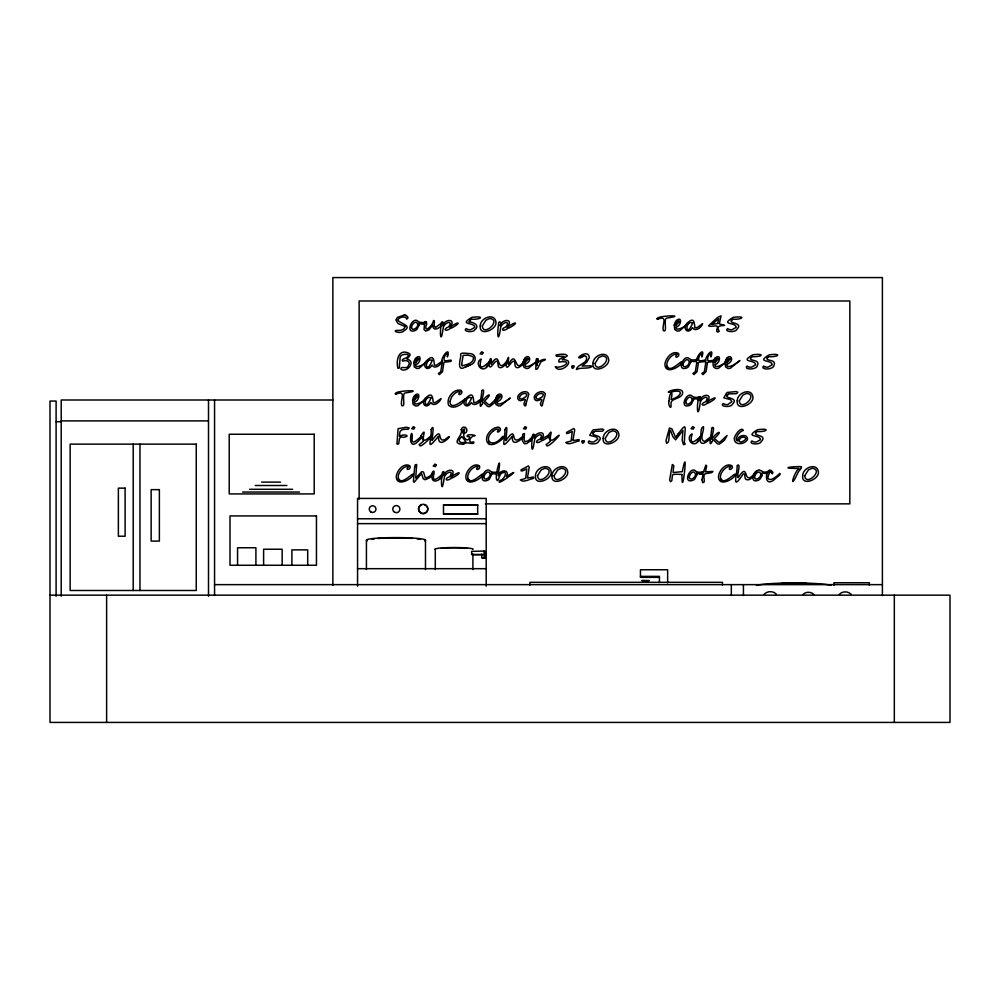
<?xml version="1.0" encoding="UTF-8"?>
<svg xmlns="http://www.w3.org/2000/svg" width="1000" height="1000" viewBox="0 0 1000 1000"><rect width="100%" height="100%" fill="white"/><g stroke="black" fill="none" stroke-linecap="round" stroke-linejoin="round"><path stroke-width="1.5" d="M488.963 365.087C490.2 354.5 492.238 358.7 491.15 364.175C501.225 348.462 495.988 373.625 505.363 362.788C511.737 356.5 501.875 372.038 498.275 366.475C497.413 351.812 490.7 373 488.963 365.087A23.9 23.9 0 0 1 489.475 360.988M506.262 363.3C505.688 376.287 514.663 351.587 515.075 365.65C517.362 373.025 528.725 357.788 523.088 362.163C514.275 374.55 517.438 349.1 508.938 363.5C506.262 368.425 511.188 348.762 506.425 362.163A23.9 23.9 0 0 0 506.262 363.3L506.425 362.163M495.45 400.087L495.863 404.325L498.2 405.863A5.838 5.838 0 0 0 500.737 405.688C521.312 388.1 502.95 406.388 497.638 403.675L496.987 402.038C507.688 397.062 498.062 387.912 495.45 400.087A9.325 9.325 0 0 1 497.675 395.275M523.2 362.638L523.625 366.875L525.962 368.425A5.838 5.838 0 0 0 528.5 368.25C549.075 350.662 530.7 368.95 525.4 366.225L524.75 364.6C535.45 359.625 525.812 350.475 523.2 362.638A9.325 9.325 0 0 1 525.438 357.825M725.125 362.638L725.537 366.875L727.887 368.425A5.838 5.838 0 0 0 730.413 368.25C751 350.662 732.625 368.95 727.312 366.225L726.675 364.6C737.362 359.625 727.738 350.475 725.125 362.638A9.325 9.325 0 0 1 727.362 357.825M714.338 359.375C712.825 362.038 711.9 367.587 715.962 368.425A5.838 5.838 0 0 0 718.5 368.25C739.075 350.662 720.713 368.95 715.4 366.225L714.75 364.6C720.075 364.087 721.612 352.975 715.438 357.825A9.325 9.325 0 0 0 714.338 359.375L715.438 357.825M676.975 435.8C688.388 419.425 684.675 427.887 684.35 442.575L685.238 444.025L683.525 444.738L682.15 440.25L682.987 430.438L675.562 439.875L672.812 436.587L670.512 430.288C667.775 433.875 670.575 442.612 666.538 443.3L666.012 440.562L669.45 428.1L671.9 428.825L675.562 437.388L676.975 435.8A11.15 11.15 0 0 1 678.675 433.35M489.5 363.15C493.775 354.975 476.213 378.575 481.125 359.062C473.475 362.912 483.113 376.475 489.5 363.15A25.512 25.512 0 0 1 486.3 366.662M700.462 438.038C704.737 429.862 687.175 453.462 692.087 433.938C684.438 437.8 694.075 451.362 700.462 438.038A25.512 25.512 0 0 1 697.262 441.538M469.025 321.912C473.475 321.975 480.588 325.675 474.613 329.988C473.137 333.013 461.975 331.45 466.188 328.612L467.3 329.2A5.438 5.438 0 0 0 470.85 329.625L474.762 327.413C474.688 321.662 457.875 325.688 471.825 317.375C485.525 315.55 481.087 319.925 471.1 319.188L469.225 321.625M592.975 432.788C590.288 436.175 605.388 434.75 598.4 441.675C597.1 445.3 584.938 444.137 589.138 440.938L590.237 441.525A5.438 5.438 0 0 0 593.787 441.95L597.863 439.15L596.375 437.013L589.738 435.325L592.425 430.637L593.288 429.85L602.225 428.988L603.775 429.688L602.587 431.138L595.15 431.287L592.975 432.788A8.637 8.637 0 0 1 594.05 431.525M731.425 320.462C728.737 323.837 743.838 322.425 736.838 329.35C735.537 332.962 723.388 331.812 727.575 328.612L728.688 329.2A5.438 5.438 0 0 0 732.237 329.625L736.15 327.413C736.075 321.662 719.262 325.688 733.213 317.375C746.912 315.55 742.475 319.925 732.487 319.188L731.425 320.462A8.637 8.637 0 0 1 732.487 319.188M748.15 366.637A5.438 5.438 0 0 0 751.7 367.062L755.612 364.862C755.537 359.1 738.725 363.125 752.688 354.825C765.425 353.038 762.625 357.25 751.95 356.637C745.738 361.825 760.3 358.45 757.575 365.012C757.288 370.262 742.962 369.95 747.05 366.05L748.15 366.637M727.025 395.35C724.338 398.725 739.438 397.312 732.438 404.237C731.137 407.85 718.988 406.7 723.175 403.5L724.287 404.087A5.438 5.438 0 0 0 727.837 404.513L731.9 401.712L730.425 399.575L723.775 397.875L726.462 393.2L727.325 392.413L736.263 391.55L737.812 392.238L736.637 393.688L729.188 393.85L727.025 395.35A8.637 8.637 0 0 1 728.088 394.075M764.688 366.637A5.438 5.438 0 0 0 768.238 367.062L772.15 364.862C772.075 359.1 755.275 363.125 769.225 354.825C781.963 353.038 779.163 357.25 768.487 356.637C762.275 361.825 776.838 358.45 774.112 365.012C773.825 370.262 759.5 369.95 763.587 366.05L764.688 366.637M755.738 432.788C753.062 436.175 768.15 434.75 761.162 441.675C759.862 445.3 747.7 444.137 751.9 440.938L753 441.525A5.438 5.438 0 0 0 756.55 441.95L760.462 439.75C760.387 433.988 743.587 438.013 757.537 429.712C771.237 427.887 766.8 432.25 756.812 431.525L755.738 432.788A8.637 8.637 0 0 1 756.812 431.525M441.788 476.562C449.012 465.188 429.825 490.45 434.05 473.175C434.837 467.55 429.988 474.613 431.925 476.95C431.925 484.012 439.8 480.675 441.788 476.562A25.512 25.512 0 0 1 439.45 478.988M532.038 439.113L533.35 435.887L528.438 440.637L525.075 441.838L524.1 439.625L524.45 433.525L522.75 434.212L522.362 440.8L524.263 443.663L526.75 443.6L532.038 439.113A25.512 25.512 0 0 1 529.688 441.538M756.338 471.188C752.45 473.3 750.75 482.725 757.312 480.6A5.962 5.962 0 0 0 760.088 479.025L762.237 475.438L761.95 472.962L767.038 473.688L769.013 471.6L764.075 472.238L759.075 469.8L756.338 471.188A14.625 14.625 0 0 0 753.888 474.375C742.4 486.85 749.5 460.037 738.175 477.7C736.125 476.925 741.762 461.938 737.138 465.513C737.55 474.2 730.725 492.738 743.25 473.888C746.15 472.738 743.413 480.325 747.35 479.762C750.062 480.975 757.575 472.562 753.838 474.412M493.325 430.863C482.3 439.988 492.137 448.875 501.512 437.788C504.15 434.225 504.85 437.738 501.875 439.45C498.35 442.25 493.888 445.637 489.137 444.325C481.975 438.875 491.125 426.7 498.725 427.25C504.412 429.675 493.85 435.525 498.812 429.237L496.7 429.087A11.45 11.45 0 0 0 493.325 430.863M580.725 357.612C573.413 359.675 588.837 348.025 589.275 357.7L586.812 362.125L582.087 366.012L591.175 365.85L591.862 366.613C588.088 369.312 580.388 367.025 576.388 369.538C577.225 364.175 588.188 363.562 586.475 356.962A3.75 3.75 0 0 0 584.825 355.737L580.725 357.612A11.075 11.075 0 0 1 583.525 355.812M470.138 364.938C476.413 363.462 477.275 354.25 470.262 353.587C468.038 353.875 458.475 351.45 460.913 355.562C460.125 359.938 456.575 372.463 465.337 366.962A25.65 25.65 0 0 0 470.138 364.938L465.337 366.962M403.862 315.262L397.562 317.275L395.85 319.925L398.05 323.562L405.3 326.6L403.837 328.913A11.325 11.325 0 0 1 400.012 330.425C388.875 329.7 400.175 334.963 403.938 330.825C413.125 325.425 400.087 323.963 397.713 319.962C399.137 317.188 403.862 316.012 406.375 317.9L406.587 319.15C409.95 318.125 406.337 314.35 403.862 315.262A10.938 10.938 0 0 1 406.175 315.562M481.8 554.175L481.8 557.75L485.35 558.1L485.35 551.487L484.075 551.075L471.65 551.362L471.65 554.412L472.925 554.812L483.075 554.587L471.65 554.412M481.8 557.75L485.35 558.1M657.738 319.15C668.75 315 661.45 325.2 663.438 330.712C667.712 332.962 663.45 320.6 666.287 318.163C691.338 314.462 652.887 315.6 657.738 319.15A1.275 1.275 0 0 1 656.775 318.738M396.087 394.038C407.088 389.888 399.787 400.087 401.775 405.6C406.05 407.85 401.788 395.487 404.625 393.05C429.675 389.35 391.225 390.487 396.087 394.038A1.275 1.275 0 0 1 395.125 393.625M332.863 400L61.212 400L61.212 596.225M61.212 420.887L208.5 420.887M56.1 421.725L61.212 421.725M261.575 482.125L280.55 482.125M255.25 485.5L286.875 485.5M249.55 489.288L292.575 489.288M242.587 492.038L299.525 492.038M485.312 503.85L849.837 503.85L849.837 300.988L359.137 300.988L359.137 499.175M443.5 505.15L477.663 505.15M443.5 513.987L477.663 513.987M357.562 518.775L486.2 518.775M357.562 523.638L486.2 523.638M357.562 568.688L486.2 568.688M640.45 576.375L659.425 576.375L659.425 582.487M659.425 577.35L640.45 577.35L640.45 569.75L667.65 569.75L667.65 582.863M214.562 584.637L882.4 584.637M50 595.163L950 595.163L950 722.425L50 722.425L50 401.05L56.1 401.05L56.1 596.225M668.35 367.925C672.738 371.438 684.887 356.4 681 363.938C677.438 368.162 665.837 373.913 664.912 364.963C664.737 358.938 672.537 349.637 678.538 353.512C680.462 357.562 672.6 358.775 677.225 354.35L675.1 354.2A11.45 11.45 0 0 0 671.725 355.975C668.612 358.387 664.575 364.637 668.35 367.925A2.3 2.3 0 0 1 666.963 366.312M721.888 480.25C726.275 483.762 738.438 468.738 734.538 476.275C730.975 480.5 719.375 486.238 718.462 477.287C718.288 471.262 726.075 461.975 732.087 465.838C734 469.888 726.137 471.112 730.763 466.675L728.637 466.525A11.45 11.45 0 0 0 725.263 468.3C722.15 470.712 718.112 476.962 721.888 480.25A2.3 2.3 0 0 1 720.5 478.638M469.25 480.25C473.638 483.762 485.788 468.738 481.9 476.275C478.338 480.5 466.737 486.238 465.812 477.287C465.637 471.262 473.438 461.975 479.438 465.838C481.362 469.888 473.5 471.112 478.125 466.675L476 466.525A11.45 11.45 0 0 0 472.625 468.3C469.513 470.712 465.475 476.962 469.25 480.25A2.3 2.3 0 0 1 467.85 478.638M399.7 480.25C404.087 483.762 416.25 468.738 412.35 476.275C408.787 480.5 397.188 486.238 396.275 477.287C396.1 471.262 403.888 461.975 409.9 465.838C411.812 469.888 403.95 471.112 408.575 466.675L406.45 466.525A11.45 11.45 0 0 0 403.075 468.3C399.963 470.712 395.925 476.962 399.7 480.25A2.3 2.3 0 0 1 398.312 478.638M894.325 595.163L894.325 722.425M882.4 595.538L882.4 277.575L332.863 277.575L332.863 585.425M869.375 585.3L869.375 582.75L833.95 582.75L833.95 585.3M743.425 584.637L743.425 595.538M731.325 584.637L731.325 595.475M722.45 585.125L722.45 582.325L529.925 582.325L529.925 585.125M486.2 586.163L486.2 498.425L357.562 498.425L357.562 586.163M484.075 551.075L484.075 557.7M472.912 554.05L472.912 569.6M435.288 548.962L435.288 569.587M425.475 540.138L425.475 569.6M366.425 540.125L366.425 569.587M307.7 565.262L307.7 549.875L291.887 549.875L291.887 565.262M282.162 565.262L282.162 549.237L263.612 549.237L263.612 565.262M255.912 565.262L255.912 547.762L237.562 547.762L237.562 565.262M214.562 400L214.562 595.475M208.5 400L208.5 596.263M139.975 444.137L139.975 590.487M133.2 444.137L133.2 590.487M106.625 595.163L106.625 722.425M424.363 504.675A4.625 4.6 0 0 1 426.962 511.763A4.625 4.6 0 0 1 419.387 511.763A4.625 4.6 0 0 1 421.975 504.675M435.288 549.375A18.975 1.625 0 0 1 454.125 547.55A18.975 1.625 0 0 1 472.912 549.388M441.225 548.325A16.238 1.388 0 0 1 466.987 548.325M367.425 540.775A29.525 2.525 0 0 1 396 537.6A29.525 2.525 0 0 1 424.462 540.788M372.038 539.225A26.15 2.237 0 0 1 374.237 538.888M377.912 538.513A26.15 2.237 0 0 1 412.362 538.387M417.075 538.812A26.15 2.237 0 0 1 420.337 539.325M764.2 594.163A8.65 8.65 0 0 1 776.438 594.163M802.763 594.612A8.012 8.012 0 0 1 814.1 594.612M839.275 594.312A8.438 8.438 0 0 1 851.2 594.312M756.475 585.487A38.587 3.3 0 0 1 793.012 582.962A38.587 3.3 0 0 1 831 585.325M781.112 583.475A20.038 1.713 0 0 1 806.875 583.475M470.037 320.462A8.637 8.637 0 0 1 471.1 319.188M750.888 357.9A8.637 8.637 0 0 1 751.95 356.637M767.425 357.9A8.637 8.637 0 0 1 768.487 356.637M800.088 469.513A44.5 44.5 0 0 0 801.213 468.175L801.488 466.75C797.613 466.025 776.75 468.075 796.025 468.462A122.825 122.825 0 0 0 798.875 468.325C792.887 474.363 788.988 492.212 798.012 472.475A65.525 65.525 0 0 1 799.262 470.6A13.887 13.887 0 0 1 800.45 469.087M489.95 442.812A2.3 2.3 0 0 1 488.55 441.2M424.487 324.062L424.038 329.613L425.775 331.112L428.988 329.825L432.7 325.112C433.537 338.263 453.988 312.812 435.675 327.425L435.112 327.2C432.675 325.725 435.838 320.213 433.525 320.438C433.625 323.913 424.35 334.175 425.988 325.875C428.35 322.688 424.25 318.888 424.487 324.062M682.025 474.487C681.65 504.275 689 438.263 682.3 471.662L673.037 472.525L673.787 465.525L672.337 464.513L669.638 479.938L670.512 481.712L671.8 480.737L672.463 474.888L673.812 474.438A87.463 87.463 0 0 1 676.637 474.237L682.025 474.487M399.5 435.075L399.475 436.35C403.4 433.475 411.863 435.887 403.475 437.325C396.438 434.963 401.125 446.012 396.938 443.963L398.088 428.7L406.05 427.25L409.125 427.825L408.4 429.162L405.613 429.212A32.287 32.287 0 0 0 401.987 429.725L400.1 431.362A23.512 23.512 0 0 0 399.5 435.075M527.55 477.2L527.6 478.062L533.538 477L533.65 478.387C529.338 479.025 523.337 483.113 520.337 479.925L525.662 478.413L526.788 468.9L522.525 470.825L521.2 470.95L521.025 469.862L528.375 465.913L529.237 467.25L527.55 477.2M537.913 358.963L536.912 365.662C535.837 359.45 550.862 357.762 543.25 360.775A5.112 5.112 0 0 0 540.75 362.175L537.388 368.975L535.837 369.363L535.988 360.538L536.55 358.612L537.913 358.963M573.05 439.75L573.1 440.625L579.038 439.562L579.138 440.938C574.837 441.575 568.837 445.675 565.825 442.488L571.15 440.962L572.275 431.45L568.025 433.375L566.688 433.512L566.525 432.425L573.875 428.475L574.738 429.812L573.05 439.75M496.512 479.075C498.363 484.7 498.963 473.013 502.413 472.85C508.462 469.975 504.237 480.188 500.062 480.4C493.375 488.988 528.312 462.887 506.438 476.575C510.325 468.938 499.375 469.288 498.3 475.863L498.35 474.775A56.75 56.75 0 0 1 498.65 471.662C501.9 450.513 495.012 474.338 496.512 479.075M441.188 325.175C439.663 332.088 440.613 345.675 443.113 328.638C443.387 322.562 453.938 319.262 448.713 326.85C442.713 328.862 444.925 332.4 450.238 328.537C458.975 324.963 462.512 318.9 449.875 327.163C457.188 318.025 444.05 318.888 442.788 325.887C445.025 321.45 440.5 319.825 441.188 325.175M442.238 474.95C440.7 481.863 441.65 495.45 444.15 478.413C444.425 472.337 454.975 469.038 449.75 476.625C443.75 478.638 445.962 482.175 451.275 478.312C460.012 474.738 463.55 468.675 450.913 476.938C458.225 467.8 445.1 468.65 443.825 475.662C446.062 471.225 441.538 469.6 442.238 474.95M498.537 325.175C497 332.088 497.962 345.675 500.45 328.638C500.725 322.562 511.275 319.262 506.062 326.85C500.05 328.862 502.262 332.4 507.587 328.537C516.312 324.963 519.862 318.9 507.212 327.163C514.525 318.025 501.4 318.888 500.138 325.887C502.362 321.45 497.837 319.825 498.537 325.175M532.475 437.512C530.95 444.412 531.9 458 534.388 440.962C534.663 434.888 545.212 431.587 540 439.188C533.987 441.2 536.2 444.738 541.525 440.863C550.25 437.287 553.8 431.238 541.163 439.487C548.475 430.35 535.337 431.213 534.075 438.225C536.3 433.775 531.775 432.163 532.475 437.512M698.175 400.062C696.65 406.975 697.6 420.562 700.1 403.525C700.362 397.45 710.913 394.15 705.7 401.737C699.7 403.75 701.912 407.287 707.225 403.425C715.95 399.85 719.5 393.787 706.862 402.05C714.175 392.912 701.038 393.775 699.775 400.775C702.013 396.337 697.475 394.712 698.175 400.062M481.737 404.675C478 412.062 482.388 391.737 481.675 390.625C486.175 386.825 481.375 399.75 481.962 401.9C486.413 394.438 494.725 391.238 484.513 401.062L488.45 404.575L489.913 404.75L497.137 398.075L494.525 402.8L489.675 406.55A3.088 3.088 0 0 1 487.35 406.175L483.35 402.225L481.737 404.675M711.65 442.113C707.913 449.513 712.3 429.188 711.587 428.062C716.075 424.263 711.287 437.188 711.862 439.338C716.312 431.887 724.638 428.688 714.425 438.512L718.363 442.013L719.825 442.2L727.05 435.525L724.438 440.238L719.587 444A3.088 3.088 0 0 1 717.262 443.625L713.263 439.675L711.65 442.113M461.7 363.875L461.925 365.9C466.25 364.575 473.288 363.738 473.5 358.062A2.612 2.612 0 0 0 472.438 356.438L468.237 355.188L463.175 355.363L461.7 363.875M716.775 329.988C715.6 332.962 720.763 332.388 718.675 330.087C714.3 322.75 733.35 327.425 719.275 323.9L721.05 315.887L717.613 317.45A31.688 31.688 0 0 0 716.488 318.438L708.538 325.8C711.762 327.938 719.775 322.463 716.775 329.988M414.688 467.125L413.4 481.438L414.062 482.287L421.6 473.55L423.212 478.738L425.163 479.762L429.913 477.65L433.062 473.888L427.837 477.262L425.225 477.863L423.575 472.062L421.825 471.625L415.7 478.062L416.712 464.513L415.325 464.725L414.688 467.125M431.175 429.688C431.725 441.625 425.025 452.525 438.65 436.15C437.113 452.925 457.725 429.137 445.462 439.2C436.125 444.25 444.225 423.963 432.05 440.538C432.1 437.85 434.812 421.637 431.175 429.688M504.925 429.688C505.487 441.625 498.787 452.525 512.413 436.15C510.875 452.925 531.487 429.137 519.212 439.2C509.888 444.25 517.987 423.963 505.812 440.538C505.85 437.85 508.575 421.637 504.925 429.688M700.325 436.925C697.975 455.588 722.688 426.125 704.875 441.463C698.475 440.288 704.45 430.7 703.462 426.65C699.975 427.575 701.688 434.1 700.325 436.925M462.725 430.412C462.4 439.038 467.038 424.4 462.725 430.412M571.888 366.262C571.413 371.975 577.25 363.7 571.888 366.262M582.1 441.15C581.625 446.863 587.45 438.587 582.1 441.15M411.45 327.688C412.225 331.9 418.738 327.238 417.688 324.062C415.975 319.312 411.5 324.637 411.45 327.688M483.837 477.463C484.613 481.675 491.125 477.013 490.075 473.837C488.363 469.087 483.888 474.412 483.837 477.463M682.938 365.138C683.725 369.35 690.225 364.688 689.175 361.5C687.463 356.75 682.987 362.075 682.938 365.138M685.738 402.575C686.513 406.788 693.025 402.125 691.975 398.95C690.263 394.2 685.788 399.525 685.738 402.575M689.2 477.463C689.975 481.675 696.475 477.013 695.425 473.837C693.725 469.087 689.25 474.412 689.2 477.463M754.525 477.463C755.3 481.675 761.8 477.013 760.75 473.837C759.05 469.087 754.575 474.412 754.525 477.463M399.575 363.525L399.35 368L397.925 368.312C395.737 360.425 398.7 347.5 409.663 353.738A3.787 3.787 0 0 1 410.05 355.238L407.038 359.2C416.6 361.112 406.85 373.45 400.913 369.2C400.5 365.15 407.5 370.15 408.438 365.462C411.512 361.938 405.712 359.225 402.962 361.275C399.575 358.575 408.338 358.85 408.35 355.425L407.863 354.538C405.262 353.938 400.15 354.325 400.037 357.8A110.2 110.2 0 0 1 399.95 360.3L399.575 363.525M412.3 437.3C410.012 450.588 424.675 430.763 421.1 438.038A25.512 25.512 0 0 1 417.9 441.538C406.087 453.013 412.137 423.275 412.3 437.3M669.087 400.737C667.45 404.137 671.625 411.525 671.038 404.275C669.788 397.7 682.262 399.55 682.7 392.562L682.513 391.675C679.837 385.75 660.212 394.15 671.95 391.812C685.525 388.587 680.6 397.225 671.062 399.475C673.775 388.587 669.225 392.312 669.087 400.737M442.163 362.837L440.737 371.812L438.312 373.5L439.4 374.613L442.475 371.675L443.95 362.275L450.913 361.438C453.237 358.212 445.225 362.312 444.125 360.2C443.212 356.675 448.3 349.663 447.362 356.962C451.45 344.462 439.475 358.338 442.163 362.837M696.737 362.837L695.312 371.812L692.887 373.5L693.975 374.613L697.05 371.675L698.525 362.275L705.487 361.438C707.812 358.212 699.8 362.312 698.7 360.2C697.788 356.675 702.875 349.663 701.938 356.962C706.025 344.462 694.05 358.338 696.737 362.837M705.75 362.837L704.325 371.812L701.912 373.5L702.987 374.613L706.062 371.675L707.55 362.275L714.513 361.438C716.838 358.212 708.812 362.312 707.725 360.2C706.812 356.675 711.888 349.663 710.962 356.962C715.05 344.462 703.062 358.338 705.75 362.837M526 403.825C526.225 408.612 522.388 404.387 524.6 401.975C527.425 396.037 521.5 402.388 518.9 400.2C513.787 395.3 526.15 387.762 528.862 394.075L526 403.825M542.537 403.825C542.762 408.612 538.925 404.387 541.138 401.975C543.962 396.037 538.038 402.388 535.438 400.2C530.325 395.3 542.688 387.762 545.4 394.075L542.537 403.825M482.312 325.95C483.162 337.3 502.062 319.9 489.712 318.5L485.988 320.125L482.312 325.95M537.537 475.725C538.387 487.075 557.3 469.675 544.95 468.275L541.213 469.9L537.537 475.725M554.075 475.725C554.925 487.075 573.837 469.675 561.487 468.275L557.75 469.9L554.075 475.725M595.05 363.4C595.9 374.75 614.8 357.35 602.463 355.938L598.725 357.562L595.05 363.4M605.25 438.288C606.1 449.625 625.013 432.238 612.663 430.825L608.925 432.45L605.25 438.288M739.3 400.838C740.138 412.188 759.05 394.787 746.7 393.387L742.962 395.012L739.3 400.838M804.75 475.725C805.6 487.075 824.513 469.675 812.163 468.275L808.425 469.9L804.75 475.725M413.825 362.638L414.237 366.875L416.587 368.425A5.838 5.838 0 0 0 419.113 368.25C439.7 350.662 421.325 368.95 416.025 366.225L415.375 364.6C420.7 364.087 422.238 352.975 416.062 357.825A9.325 9.325 0 0 0 413.825 362.638M412.612 400.087L413.025 404.325L415.363 405.863A5.838 5.838 0 0 0 417.9 405.688C438.488 388.1 420.112 406.388 414.8 403.675L414.162 402.038C419.487 401.538 421.025 390.412 414.837 395.275A9.325 9.325 0 0 0 412.612 400.087M674.275 325.2L674.688 329.438L677.025 330.975A5.838 5.838 0 0 0 679.562 330.8C700.138 313.212 681.775 331.5 676.462 328.787L675.812 327.15C681.137 326.65 682.675 315.525 676.5 320.387A9.325 9.325 0 0 0 674.275 325.2M767.688 476.8C768.462 483.675 777.625 475.737 779.75 473.425C781.925 473.9 776.663 477.275 775.75 478.312C761.65 491.725 766.075 461.812 772.95 472.55L772.275 473.888L770.85 471.512L770.175 471.75L767.688 476.8M449.95 401.375C450.312 411.175 462.137 400.825 465.425 398.713C463.338 404.025 453.638 410.4 448.612 405.213C445.788 398.275 454.025 387.962 461.225 390.462C464.4 394.212 455.438 396.85 460.262 391.788L458.15 391.637A11.45 11.45 0 0 0 454.775 393.413L451.8 396.575L449.95 401.375M701.975 479.725L702.688 482.675C706.488 482.887 701.925 476.238 705.075 473.713L711.4 472.713L712.938 471.413L705.487 471.812L706.675 465.975L705.85 465.075L703.462 472.075L699.312 472.912L700.1 474.075L703.1 474.338L701.975 479.725M734.4 438.225C733.475 445.7 744.963 444.762 747.438 439.538C748.3 433.075 736.562 435.05 737.712 441.05C733.65 440.125 739.062 431.075 743.413 430.425C741.363 426.05 734.638 435.15 734.4 438.225M421.1 435.538L423.387 441.287L419.113 444.625L420 445.8C422.188 447.45 440.55 427.425 427.6 438.7C417.887 445.988 428.913 424.025 421.1 435.538M548.1 435.538L550.388 441.287L546.112 444.625L547 445.8C549.188 447.45 567.55 427.425 554.6 438.7C544.888 445.988 555.913 424.025 548.1 435.538M480.238 325.988C479.012 336.688 496.062 330.037 496.012 322.75C495.363 312.2 480.238 317.5 480.238 325.988M535.475 475.763C534.237 486.463 551.3 479.812 551.237 472.525C550.588 461.975 535.462 467.275 535.475 475.763M552.013 475.763C550.775 486.463 567.837 479.812 567.775 472.525C567.125 461.975 552 467.275 552.013 475.763M592.975 363.438C591.75 374.125 608.812 367.488 608.75 360.2C608.1 349.637 592.975 354.938 592.975 363.438M603.188 438.312C601.95 449.012 619.012 442.375 618.95 435.087C618.3 424.525 603.175 429.825 603.188 438.312M737.225 400.875C735.987 411.575 753.05 404.925 752.987 397.638C752.35 387.088 737.212 392.388 737.225 400.875M802.675 475.763C801.45 486.463 818.512 479.812 818.45 472.525C817.8 461.975 802.675 467.275 802.675 475.763M442.088 361.287C441.1 365.037 434.462 369.85 432.075 365.075C427.038 373.387 420.788 364.55 427.912 359.575C434.075 354 433.925 361.375 434.462 365.163L436.575 365.087L442.088 361.287M440.863 398.738C439.888 402.475 433.237 407.287 430.863 402.512C425.812 410.825 419.575 401.987 426.688 397.013C432.85 391.45 432.713 398.825 433.237 402.612L435.363 402.525L440.863 398.738M481.463 398.738C480.475 402.475 473.837 407.287 471.45 402.512C467.337 409.85 460.275 403.787 466.287 398.075C473.175 391.087 473.275 397.35 473.837 402.612L475.95 402.525L481.463 398.738M702.525 323.85C701.538 327.587 694.9 332.4 692.525 327.625C687.475 335.938 681.237 327.1 688.35 322.125C694.513 316.562 694.362 323.938 694.9 327.725L697.025 327.65L702.525 323.85M461.25 429.588C463.675 435.838 449.15 444.1 463.625 444.275C466.062 440.55 475.163 445.863 473.738 441.85C466.413 444.1 470.538 435.387 475.2 435.637C474.225 434.913 466.9 433.675 466.987 436.225A1.737 1.737 0 0 0 467.925 436.55L469.55 436.712C468.963 444.938 459.275 434.688 466.05 432.45A3.825 3.825 0 0 0 466.662 429.075L465.425 427.35L463.537 427.15A2.75 2.75 0 0 0 461.838 428.263L461.25 429.588M419.275 324.762L417.013 329.25A5.962 5.962 0 0 1 414.25 330.825C404.712 333.425 412.837 315.487 418.1 321.475C420.412 323.088 424 322.463 425.988 322.113C425.087 324.862 420.913 324.387 418.875 323.188L419.275 324.762M491.662 474.538L489.4 479.025A5.962 5.962 0 0 1 486.637 480.6C477.1 483.2 485.225 465.262 490.487 471.25C492.8 472.863 496.388 472.238 498.375 471.887C497.475 474.637 493.3 474.162 491.262 472.962L491.662 474.538M690.763 362.212L688.5 366.688A5.962 5.962 0 0 1 685.738 368.275C676.2 370.863 684.325 352.925 689.587 358.925C691.9 360.538 695.487 359.913 697.475 359.55C696.575 362.3 692.4 361.838 690.362 360.625L690.763 362.212M693.562 399.65L691.3 404.137A5.962 5.962 0 0 1 688.538 405.712C679 408.312 687.125 390.375 692.387 396.362C694.7 397.975 698.275 397.35 700.275 397C699.375 399.75 695.2 399.275 693.162 398.075L693.562 399.65M697.025 474.538L694.762 479.025A5.962 5.962 0 0 1 691.988 480.6C682.463 483.2 690.588 465.262 695.85 471.25C698.162 472.863 701.737 472.238 703.737 471.887C702.825 474.637 698.662 474.162 696.625 472.962L697.025 474.538M432.238 360.375C425.288 377.463 423.988 356.912 432.238 360.375M431.025 397.812C424.075 414.913 422.762 394.363 431.025 397.812M471.625 397.812C464.663 414.913 463.363 394.363 471.625 397.812M692.688 322.925C685.738 340.025 684.425 319.475 692.688 322.925M414.65 427.525L413.825 429.125L411.688 428.688L413.338 426.637L414.65 427.525M436.2 464.963L435.375 466.575L433.237 466.138L434.888 464.075L436.2 464.963M483.05 352.638L482.225 354.237L480.087 353.8L481.737 351.75L483.05 352.638M526.438 427.525L525.612 429.125L523.475 428.688L525.125 426.637L526.438 427.525M694.013 427.525L693.188 429.125L691.05 428.688L692.7 426.637L694.013 427.525M459.175 439.637C458.55 443.25 463.787 443.288 465.838 441.587L461.763 436.438L459.175 439.637M555.388 366.737C559.362 375.438 578.462 359.137 562.137 359.738L567.288 355.8C566.075 352.962 558.1 354.588 555.962 355.012L556.462 356.312C573.688 355.913 556.15 357.275 559.1 362.05C574.8 359.625 562.175 369.15 555.388 366.737M717.65 323.462L711.825 324.487L718.675 318.675L717.65 323.462M739.35 439.875C737.975 444.188 745.5 440.975 745.962 438.462C744.463 436.062 739.925 437.05 739.35 439.875M418.9 358.988L415.412 362.975C415.337 361.413 417.675 356.488 418.9 358.988M417.688 396.438L414.188 400.412C414.125 398.85 416.463 393.925 417.688 396.438M500.525 396.438L497.025 400.412C496.962 398.85 499.3 393.925 500.525 396.438M528.275 358.988L524.788 362.975C524.725 361.413 527.062 356.488 528.275 358.988M679.35 321.55L675.85 325.525C675.788 323.963 678.125 319.037 679.35 321.55M718.275 358.988L714.788 362.975C714.725 361.413 717.062 356.488 718.275 358.988M730.2 358.988L726.7 362.975C726.637 361.413 728.975 356.488 730.2 358.988M519.5 396.875L519.788 398.762L521.9 399.012L525.988 396.688L526.938 394.312L525.037 393.363L522.413 393.988A8.838 8.838 0 0 0 520.062 396.025L519.5 396.875M536.038 396.875L536.325 398.762L538.438 399.012L542.525 396.688L543.475 394.312L541.575 393.363L538.95 393.988A8.838 8.838 0 0 0 536.6 396.025L536.038 396.875M641.9 576.8L648.925 576.888L641.9 576.8M641.9 580.575L648.925 580.675L641.9 580.575M314.2 434.25L229.213 434.25L229.213 493.925L314.2 493.925L314.2 434.25M196.25 444.137L70.138 444.137L70.138 590.487L196.25 590.487L196.25 444.137M125.113 488.137L118.375 488.137L118.375 536.225L125.113 536.225L125.113 488.137M159.375 489.637L151.15 489.637L151.15 541.087L159.375 541.087L159.375 489.637M477.663 504.95L443.5 504.95L443.5 514.188L477.663 514.188L477.663 504.95M316.462 515.925L230 515.925L230 565.262L316.462 565.262L316.462 515.925M394.55 512.2A3.575 3.562 0 0 0 399.913 509.113A3.575 3.562 0 0 0 394.55 506.037A3.575 3.562 0 0 0 394.55 512.2M370.925 512.013A3.362 3.35 0 0 0 375.962 509.113A3.362 3.35 0 0 0 370.925 506.213A3.362 3.35 0 0 0 370.925 512.013M419.9 512.125A4.625 4.6 0 0 0 427.638 510.062A4.625 4.6 0 0 0 421.975 504.412A4.625 4.6 0 0 0 419.9 512.125"/></g></svg>
